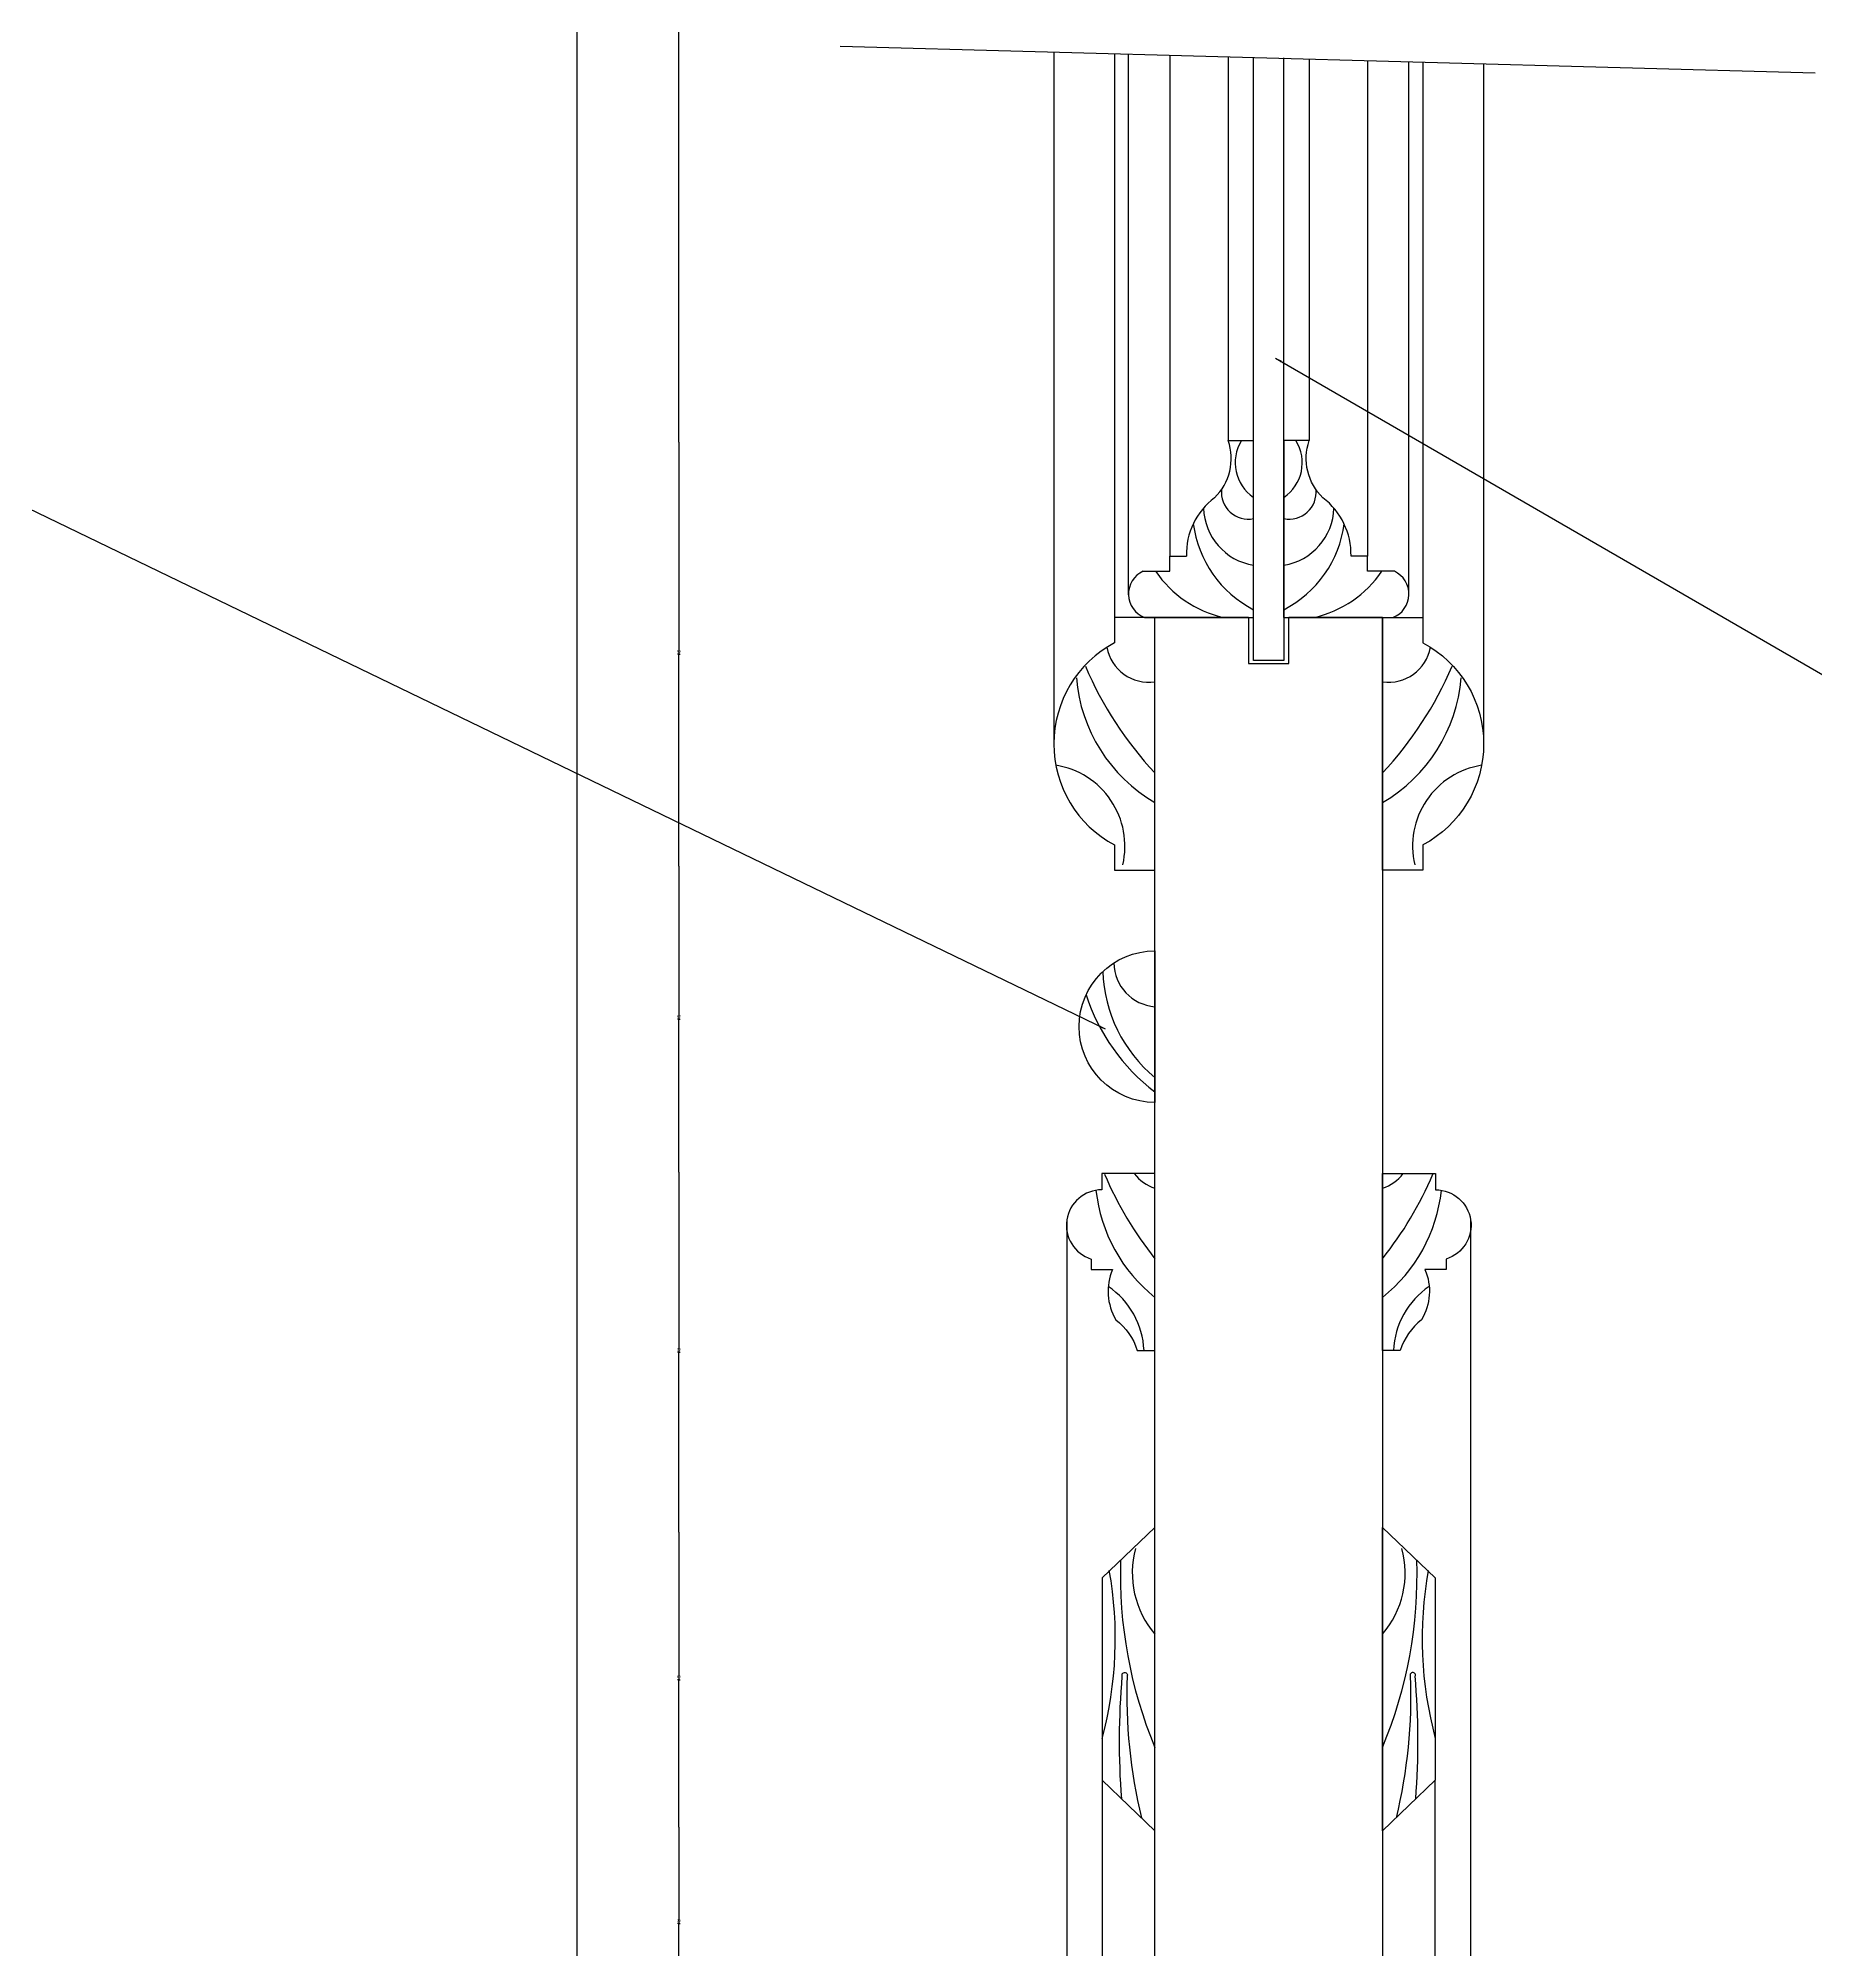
# Model space of a CAD drawing. Header units: metres. Extents: x 63 to 3579, y 112 to 4698.
# Drawn here: x 2446 to 3149, y 1709 to 2465 of the extents above; entities that cross this region are included whole.
import ezdxf

# ---------------------------------------------------------------- set-up
doc = ezdxf.new("R2010")
doc.units = ezdxf.units.M
for name, color, linetype in [('3', 3, 'Continuous'), ('4', 4, 'Continuous'), ('7', 7, 'Continuous'), ('BH', 3, 'Continuous'), ('DIM', 3, 'Continuous')]:
    doc.layers.add(name, color=color, linetype=linetype)
doc.dimstyles.get("Standard").update_dxf_attribs({"dimtxt": 2.5, "dimasz": 2.5, "dimexe": 1.25, "dimexo": 0.625, "dimtad": 1, "dimcen": 2.5, "dimazin": 3, "dimtfac": 1, "dimtmove": 0, "dimatfit": 3})

# ---------------------------------------------------------------- blocks, each defined once
blk = doc.blocks.new('*D4')
for p, q in [((2699.38, 1757.09), (2699.38, 1718.96)), ((2699.13, 1718.96), (2698.88, 1718.96)), ((2699.38, 1680.84), (2699.38, 1718.96)), ((2699.38, 1718.96), (2699.38, 1718.96)), ((2699.63, 1718.96), (2699.88, 1718.96))]:
    blk.add_line(p, q)
at = {"layer": 'Defpoints'}
for p in [(2699.38, 1757.09), (2699.38, 1718.96), (2699.38, 1680.84)]:
    blk.add_point(p, dxfattribs=at)
at = {"layer": 'DIM', "insert": (2699.38, 1720.085), "char_height": 1, "attachment_point": 5}
blk.add_mtext('30', dxfattribs=at)
blk = doc.blocks.new('*D5')
for p, q in [((2699.38, 2016.27), (2699.38, 1945.01)), ((2699.13, 1945.01), (2698.88, 1945.01)), ((2699.38, 1873.75), (2699.38, 1945.01)), ((2699.38, 1945.01), (2699.38, 1945.01)), ((2699.63, 1945.01), (2699.88, 1945.01))]:
    blk.add_line(p, q)
at = {"layer": 'Defpoints'}
for p in [(2699.38, 2016.27), (2699.38, 1945.01), (2699.38, 1873.75)]:
    blk.add_point(p, dxfattribs=at)
at = {"layer": 'DIM', "insert": (2699.38, 1946.135), "char_height": 1, "attachment_point": 5}
blk.add_mtext('70', dxfattribs=at)
blk = doc.blocks.new('*D12')
for p, q in [((2699.38, 2305.09), (2699.38, 2221.22)), ((2699.13, 2221.22), (2698.88, 2221.22)), ((2699.38, 2137.35), (2699.38, 2221.22)), ((2699.38, 2221.22), (2699.38, 2221.22)), ((2699.63, 2221.22), (2699.88, 2221.22))]:
    blk.add_line(p, q)
at = {"layer": 'Defpoints'}
for p in [(2699.38, 2305.09), (2699.38, 2221.22), (2699.38, 2137.35)]:
    blk.add_point(p, dxfattribs=at)
at = {"layer": 'DIM', "insert": (2699.38, 2222.345), "char_height": 1, "attachment_point": 5}
blk.add_mtext('85', dxfattribs=at)
blk = doc.blocks.new('*D13')
for p, q in [((2699.38, 2654.56), (2699.38, 2479.83)), ((2699.13, 2479.83), (2698.88, 2479.83)), ((2699.38, 2305.09), (2699.38, 2479.83)), ((2699.38, 2479.83), (2699.38, 2479.83)), ((2699.63, 2479.83), (2699.88, 2479.83))]:
    blk.add_line(p, q)
at = {"layer": 'Defpoints'}
for p in [(2699.38, 2654.56), (2699.38, 2479.83), (2699.38, 2305.09)]:
    blk.add_point(p, dxfattribs=at)
at = {"layer": 'DIM', "insert": (2699.38, 2480.955), "char_height": 1, "attachment_point": 5}
blk.add_mtext('1065', dxfattribs=at)
blk = doc.blocks.new('*D14')
for p, q in [((2699.38, 1873.75), (2699.38, 1815.42)), ((2699.13, 1815.42), (2698.88, 1815.42)), ((2699.38, 1757.09), (2699.38, 1815.42)), ((2699.38, 1815.42), (2699.38, 1815.42)), ((2699.63, 1815.42), (2699.88, 1815.42))]:
    blk.add_line(p, q)
at = {"layer": 'Defpoints'}
for p in [(2699.38, 1873.75), (2699.38, 1815.42), (2699.38, 1757.09)]:
    blk.add_point(p, dxfattribs=at)
at = {"layer": 'DIM', "insert": (2699.38, 1816.545), "char_height": 1, "attachment_point": 5}
blk.add_mtext('60', dxfattribs=at)
blk = doc.blocks.new('*D18')
for p, q in [((2699.38, 2137.35), (2699.38, 2076.81)), ((2699.13, 2076.81), (2698.88, 2076.81)), ((2699.38, 2016.27), (2699.38, 2076.81)), ((2699.38, 2076.81), (2699.38, 2076.81)), ((2699.63, 2076.81), (2699.88, 2076.81))]:
    blk.add_line(p, q)
at = {"layer": 'Defpoints'}
for p in [(2699.38, 2137.35), (2699.38, 2076.81), (2699.38, 2016.27)]:
    blk.add_point(p, dxfattribs=at)
at = {"layer": 'DIM', "insert": (2699.38, 2077.935), "char_height": 1, "attachment_point": 5}
blk.add_mtext('60', dxfattribs=at)
blk = doc.blocks.new('*D20')
for p, q in [((2702.37, 4439.9), (2702.37, 2498.8)), ((2678.795, 2498.8), (2658.97, 2498.8)), ((2659.22, 557.7), (2659.22, 2498.8)), ((2702.62, 2498.8), (2682.795, 2498.8))]:
    blk.add_line(p, q)
at = {"layer": 'Defpoints'}
for p in [(2702.37, 4439.9), (2702.37, 2498.8), (2659.22, 557.7)]:
    blk.add_point(p, dxfattribs=at)
at = {"layer": 'DIM', "insert": (2680.795, 2498.8), "char_height": 1, "attachment_point": 5}
blk.add_mtext('2990', dxfattribs=at)

msp = doc.modelspace()

# ---------------------------------------------------------------- linework, layer by layer
at = {"layer": '3'}
for p, q in [((2763.17, 2461.71), (3148.76, 2451.19)), ((2871.69, 2458.75), (2871.69, 2225.67)), ((2893.59, 2458.15), (2893.59, 2259.96)), ((2916.69, 2457.52), (2916.69, 2305.67)), ((2948.69, 2456.65), (2948.69, 2305.67)), ((2971.79, 2456.02), (2971.79, 2259.96)), ((2993.69, 2455.42), (2993.69, 2225.67))]:
    msp.add_line(p, q, dxfattribs=at)
at = {"layer": '4'}
for p, q in [((2926.69, 2235.67), (2926.69, 2457.25)), ((2938.69, 2235.67), (2938.69, 2457.16)), ((2916.69, 2305.67), (2926.69, 2305.67)), ((2883.01, 2253.96), (2893.59, 2253.96)), ((2893.59, 2259.96), (2900.15, 2259.96)), ((2893.59, 2253.96), (2893.59, 2259.96)), ((2883.58, 2235.67), (2926.69, 2235.67)), ((2896.69, 2235.67), (2883.58, 2235.67)), ((2887.69, 585.67), (2887.69, 2235.67)), ((2924.69, 2235.67), (2887.69, 2235.67)), ((2896.69, 2235.67), (2896.69, 2235.67)), ((2977.69, 2235.67), (2940.69, 2235.67)), ((2968.69, 2235.67), (2981.81, 2235.67)), ((2968.69, 2235.67), (2968.69, 2235.67)), ((2977.69, 2235.67), (2977.69, 585.67))]:
    msp.add_line(p, q, dxfattribs=at)
for points in [[(2938.69, 2305.67), (2938.69, 2218.66), (2926.69, 2218.66), (2926.69, 2305.67)], [(2896.69, 2235.67), (2924.69, 2235.67), (2924.69, 2217.5), (2940.69, 2217.5), (2940.69, 2235.67), (2968.69, 2235.67)]]:
    msp.add_lwpolyline(points, dxfattribs=at)
for points in [[(2938.69, 2235.67), (2981.81, 2235.67, 0.66), (2982.37, 2253.96), (2971.79, 2253.96), (2971.79, 2259.96), (2965.23, 2259.96, 0.24), (2954.12, 2283.04, -0.29), (2948.69, 2305.67), (2938.69, 2305.67)], [(2887.69, 2235.67), (2871.69, 2235.67), (2871.69, 2225.67, 0.6), (2871.69, 2145.67), (2871.69, 2135.67), (2887.69, 2135.67)], [(2977.69, 2235.67), (2993.69, 2235.67), (2993.69, 2225.67, -0.6), (2993.69, 2145.67), (2993.69, 2135.67), (2977.69, 2135.67)], [(2887.69, 2043.79, -1), (2887.69, 2103.79)], [(2887.69, 2015.67), (2866.69, 2015.67), (2866.69, 2009.22, 0.86), (2862.49, 1981.86), (2862.49, 1977.66), (2870.89, 1977.66, 0.24), (2872.24, 1957.84, -0.15), (2880.69, 1945.67), (2887.69, 1945.67)], [(2977.69, 2015.67), (2998.69, 2015.67), (2998.69, 2009.22, -0.86), (3002.89, 1981.86), (3002.89, 1977.66), (2994.49, 1977.66, -0.24), (2993.14, 1957.84, 0.15), (2984.69, 1945.67), (2977.69, 1945.67)]]:
    msp.add_lwpolyline(points, format="xyb", close=True, dxfattribs=at)
for points in [[(2887.69, 1875.67), (2866.8, 1855.67), (2866.8, 1775.67), (2887.69, 1755.67)], [(2977.69, 1875.67), (2998.58, 1855.67), (2998.58, 1775.67), (2977.69, 1755.67)]]:
    msp.add_lwpolyline(points, close=True, dxfattribs=at)
for centre, radius, start, end in [((2896.11, 2298.63), 21.74, 314.17, 18.87), ((2927.85, 2260.84), 27.71, 126.75, 181.81), ((2887.15, 2244.93), 9.93, 114.64, 248.89)]:
    msp.add_arc(centre, radius, start, end, dxfattribs=at)
at = {"layer": '7'}
for p, q in [((2847.69, 2459.4), (2847.69, 2185.67)), ((2877.23, 2244.63), (2877.23, 2458.6)), ((2988.16, 2244.63), (2988.16, 2455.57)), ((3017.69, 2454.77), (3017.69, 2185.67)), ((2852.85, 1997.34), (2852.85, 1567.65)), ((3012.53, 1997.34), (3012.53, 923.99)), ((2866.8, 1775.67), (2866.8, 1637.32)), ((2998.58, 1145.67), (2998.58, 1775.67))]:
    msp.add_line(p, q, dxfattribs=at)
at = {"layer": 'BH'}
for points in [[(2874.54, 1768.26, -0.04), (2874.77, 1816.75, -1.45), (2876.74, 1816.96, 0.07), (2882.35, 1760.76)], [(2990.84, 1768.26, 0.04), (2990.61, 1816.75, 1.45), (2988.64, 1816.96, -0.07), (2983.03, 1760.76)]]:
    msp.add_lwpolyline(points, format="xyb", dxfattribs=at)
for centre, radius, start, end in [((2936.03, 2296.92), 16.6, 148.2, 235.77), ((2929.35, 2296.92), 16.6, 304.23, 31.8), ((2924.58, 2285.2), 10.63, 174.23, 281.48), ((2940.81, 2285.2), 10.63, 258.52, 5.77), ((2930.57, 2279.73), 23.7, 181.87, 260.59), ((2934.81, 2279.73), 23.7, 279.41, 358.13), ((2947.23, 2278.56), 44.78, 187.45, 242.7), ((2918.15, 2278.56), 44.78, 297.3, 352.55), ((2924.87, 2279.26), 44.76, 214.41, 256.87), ((2940.51, 2279.26), 44.76, 283.13, 325.59), ((2885.24, 2226.89), 16.81, 190.19, 278.37), ((2980.14, 2226.89), 16.81, 261.63, 349.81), ((2993.64, 2273.32), 145.11, 203.11, 223.1), ((2871.74, 2273.32), 145.11, 316.9, 336.89), ((2919.32, 2216.86), 62.92, 184.63, 239.82), ((2946.06, 2216.86), 62.92, 300.18, 355.37), ((2843.35, 2145.17), 32.46, 347.01, 80.89), ((3022.04, 2145.17), 32.46, 99.11, 192.99), ((2923.54, 2097.41), 56.51, 181.87, 230.63), ((2889.15, 2099.33), 17.73, 181.07, 265.28), ((2934.31, 2109.93), 77.48, 197.66, 233.01), ((3001.24, 2072.33), 145.11, 203.11, 218.51), ((2892.84, 2025.91), 16.81, 217.55, 252.16), ((2864.14, 2072.33), 145.11, 321.49, 336.89), ((2972.54, 2025.91), 16.81, 287.84, 322.45), ((2926.91, 2015.87), 62.92, 186.25, 231.43), ((2938.47, 2015.87), 62.92, 308.57, 353.75), ((2850.94, 1944.18), 32.46, 2.62, 55.7), ((3014.44, 1944.18), 32.46, 124.3, 177.38), ((3049.97, 1856.64), 175.95, 178.04, 202.74), ((2915.55, 1857.56), 36.83, 164.7, 220.86), ((2815.41, 1856.64), 175.95, 337.26, 1.96), ((2949.83, 1857.56), 36.83, 319.14, 15.3), ((2718.95, 1831.68), 153.06, 345.01, 10.14), ((3146.43, 1831.68), 153.06, 169.86, 194.99)]:
    msp.add_arc(centre, radius, start, end, dxfattribs=at)

# ---------------------------------------------------------------- dimensions: what is measured, and where the dimension line sits
at = {"layer": 'DIM'}
for base, p1, p2, text, picture, middle in [((2702.37, 2498.8), (2702.37, 4439.9), (2659.22, 557.7), '2990', '*D20', (2680.795, 2498.8)), ((2699.38, 2479.83), (2699.38, 2305.09), (2699.38, 2654.56), '1065', '*D13', (2699.38, 2480.955)), ((2699.38, 2221.22), (2699.38, 2137.35), (2699.38, 2305.09), '85', '*D12', (2699.38, 2222.345)), ((2699.38, 2076.81), (2699.38, 2016.27), (2699.38, 2137.35), '60', '*D18', (2699.38, 2077.935)), ((2699.38, 1945.01), (2699.38, 1873.75), (2699.38, 2016.27), '70', '*D5', (2699.38, 1946.135)), ((2699.38, 1815.42), (2699.38, 1757.09), (2699.38, 1873.75), '60', '*D14', (2699.38, 1816.545)), ((2699.38, 1718.96), (2699.38, 1680.84), (2699.38, 1757.09), '30', '*D4', (2699.38, 1720.085))]:
    dim = msp.add_linear_dim(base=base, p1=p1, p2=p2, text=text, dimstyle='Standard', dxfattribs=at)
    dim.commit()
    dim.dimension.update_dxf_attribs({"geometry": picture, "text_midpoint": middle})

# ---------------------------------------------------------------- leaders
for points in [[(2935.39, 2338.27), (3260.04, 2150.37)], [(2868.08, 2072.76), (2384.8, 2306.49)]]:
    msp.add_leader(points, dimstyle='Standard', dxfattribs=at)

doc.saveas('drawing.dxf')
